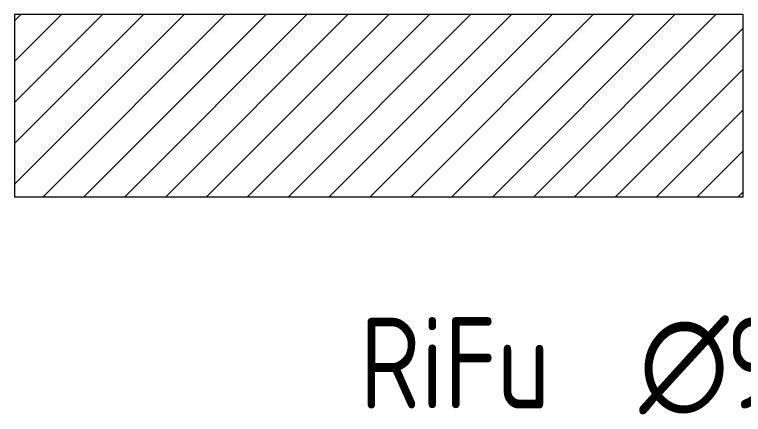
# Model space of a CAD drawing. Header units: millimetres. Extents: x -139278 to 641613, y -260926 to 217780.
# Drawn here: x 50467 to 52468, y 18485 to 19582 of the extents above; entities that cross this region are included whole.
import ezdxf

# ---------------------------------------------------------------- set-up
doc = ezdxf.new("R2010")
doc.units = ezdxf.units.MM
doc.layers.add('00_Legende', color=7, linetype='Continuous', lineweight=18)
doc.styles.add('ISOCP', font='ISOCP', dxfattribs={"width": 0.9})

msp = doc.modelspace()

# ---------------------------------------------------------------- hatches: boundary and pattern name
at = {"layer": '00_Legende'}
h = msp.add_hatch(dxfattribs=at)
h.set_pattern_fill('ANSI31', color=256, scale=25, style=0)
h.set_pattern_definition([(45, (39284.24, 749.76), (-56.1266, 56.1266), [])])
h.paths.add_polyline_path([(52466.744, 19582.262), (50466.744, 19582.262), (50466.744, 19082.262), (52466.744, 19082.262)])

# ---------------------------------------------------------------- linework, layer by layer
msp.add_lwpolyline([(50466.744, 19082.262), (52466.744, 19082.262), (52466.744, 19582.262), (50466.744, 19582.262)], close=True, dxfattribs=at)

# ---------------------------------------------------------------- texts
at = {"layer": '00_Legende', "style": 'ISOCP', "width": 0.9}
for s, p in [('RiFu ', (51414.129, 18501.131)), ('∅', (52181.777, 18501.131)), ('900', (52420.012, 18501.131))]:
    msp.add_text(s, height=250, dxfattribs=at).set_placement(p)

doc.saveas('drawing.dxf')
